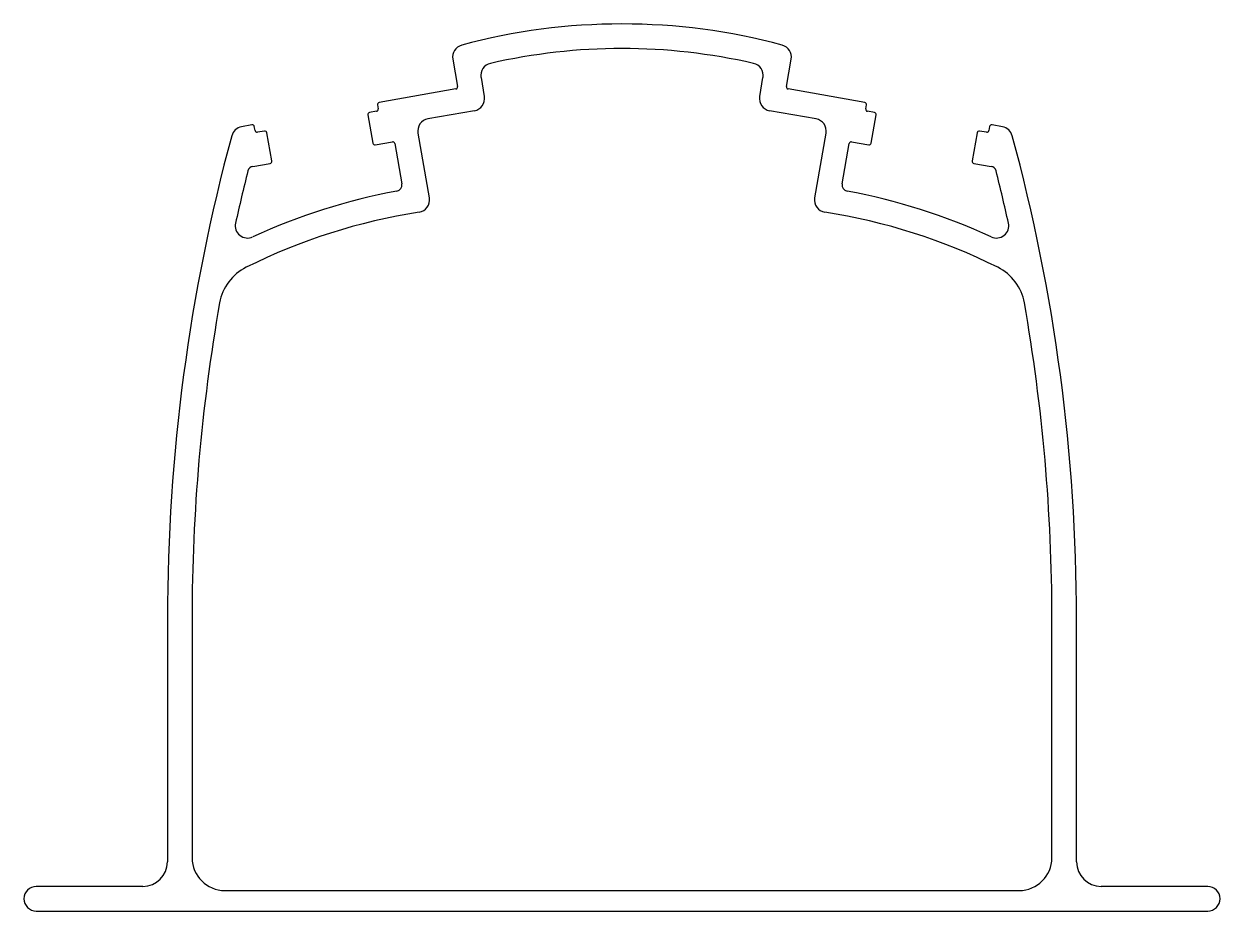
# Model space of a CAD drawing. Extents: x 782 to 1074, y 588 to 804.
import ezdxf

# ---------------------------------------------------------------- set-up
doc = ezdxf.new("R2010")
doc.units = 0
doc.layers.get('0').update_dxf_attribs({"linetype": 'CONTINUOUS'})

msp = doc.modelspace()

# ---------------------------------------------------------------- linework, layer by layer
for p, q in [((887.05, 795.31), (888.22, 788.63)), ((968.4, 788.63), (969.57, 795.31)), ((893.93, 790.84), (894.74, 786.22)), ((961.88, 786.22), (962.69, 790.84)), ((887.82, 788.05), (869.11, 784.75)), ((987.51, 784.75), (968.8, 788.05)), ((866.34, 781.72), (867.56, 774.83)), ((868.47, 782.61), (866.75, 782.3)), ((868.7, 784.17), (868.87, 783.19)), ((892.31, 782.75), (880.98, 780.75)), ((975.64, 780.75), (964.31, 782.75)), ((987.75, 783.19), (987.92, 784.17)), ((989.88, 782.3), (988.15, 782.61)), ((989.07, 774.83), (990.28, 781.72)), ((838.09, 779.28), (835.53, 778.83)), ((838.84, 777.89), (838.66, 778.88)), ((1017.96, 778.88), (1017.78, 777.89)), ((1021.1, 778.83), (1018.54, 779.28)), ((841.14, 777.79), (839.42, 777.49)), ((842.94, 770.49), (841.72, 777.38)), ((878.55, 777.28), (881.33, 761.49)), ((975.29, 761.49), (978.07, 777.28)), ((1014.9, 777.38), (1013.69, 770.49)), ((1017.2, 777.49), (1015.48, 777.79)), ((868.13, 774.43), (872.32, 775.16)), ((872.9, 774.76), (874.64, 764.9)), ((981.98, 764.9), (983.72, 774.76)), ((984.3, 775.16), (988.49, 774.43)), ((838.29, 769.16), (842.53, 769.91)), ((1014.09, 769.91), (1018.33, 769.16)), ((817.48, 658.94), (817.48, 599.62)), ((823.48, 658.94), (823.48, 600.62)), ((1033.14, 600.62), (1033.14, 658.94)), ((1039.14, 599.62), (1039.14, 658.94)), ((811.48, 593.62), (785.48, 593.62)), ((831.48, 592.62), (1025.14, 592.62)), ((1071.14, 593.62), (1045.14, 593.62)), ((785.48, 587.62), (1071.14, 587.62))]:
    msp.add_line(p, q)
for centre, radius, start, end in [((928.31, 653.91), 150, 74.8936, 105.1064), ((890, 795.83), 3, 105.1064, 190), ((928.31, 653.91), 144, 77.1203, 102.8797), ((966.62, 795.83), 3, 350, 74.8936), ((896.88, 791.36), 3, 102.8797, 190), ((959.74, 791.36), 3, 350, 77.1203), ((887.73, 788.54), 0.5, 280, 10), ((968.89, 788.54), 0.5, 170, 260), ((869.19, 784.26), 0.5, 100, 190), ((891.79, 785.7), 3, 280, 10), ((964.83, 785.7), 3, 170, 260), ((987.43, 784.26), 0.5, 350, 80), ((866.83, 781.81), 0.5, 100, 190), ((868.38, 783.1), 0.5, 280, 10), ((988.24, 783.1), 0.5, 170, 260), ((989.79, 781.81), 0.5, 350, 80), ((836.05, 775.88), 3, 100, 164.8343), ((838.17, 778.79), 0.5, 10, 100), ((881.5, 777.8), 3, 100, 190), ((975.12, 777.8), 3, 350, 80), ((1018.45, 778.79), 0.5, 80, 170), ((1020.57, 775.88), 3, 15.1657, 80), ((1267.48, 658.94), 450, 164.8343, 180), ((839.33, 777.98), 0.5, 190, 280), ((841.23, 777.3), 0.5, 10, 100), ((1015.39, 777.3), 0.5, 80, 170), ((1017.29, 777.98), 0.5, 260, 350), ((589.14, 658.94), 450, 0, 15.1657), ((868.05, 774.92), 0.5, 190, 280), ((872.41, 774.67), 0.5, 10, 100), ((984.21, 774.67), 0.5, 80, 170), ((988.57, 774.92), 0.5, 260, 350), ((842.44, 770.4), 0.5, 280, 10), ((1014.18, 770.4), 0.5, 170, 260), ((1267.48, 658.94), 444, 165.773, 167.4566), ((838.55, 767.69), 1.5, 100, 165.773), ((1018.07, 767.69), 1.5, 14.227, 80), ((589.14, 658.94), 444, 12.5434, 14.227), ((873.16, 764.64), 1.5, 280.5673, 10), ((983.46, 764.64), 1.5, 170, 259.4327), ((900.94, 615.71), 150, 100.5673, 114.7023), ((878.38, 760.97), 3, 278.8306, 10), ((978.24, 760.97), 3, 170, 261.1694), ((955.68, 615.71), 150, 65.2977, 79.4327), ((900.94, 615.71), 144, 98.8306, 116.5122), ((955.68, 615.71), 144, 63.4878, 81.1694), ((837, 754.71), 3, 167.4566, 294.7023), ((1019.62, 754.71), 3, 245.2977, 12.5434), ((842.02, 733.83), 12, 116.5122, 170.0162), ((1014.6, 733.83), 12, 9.9838, 63.4878), ((1267.48, 658.94), 444, 170.0162, 180), ((589.14, 658.94), 444, 0, 9.9838), ((811.48, 599.62), 6, 270, 0), ((831.48, 600.62), 8, 180, 270), ((1025.14, 600.62), 8, 270, 0), ((1045.14, 599.62), 6, 180, 270), ((785.48, 590.62), 3, 90, 270), ((1071.14, 590.62), 3, 270, 90)]:
    msp.add_arc(centre, radius, start, end)

doc.saveas('drawing.dxf')
